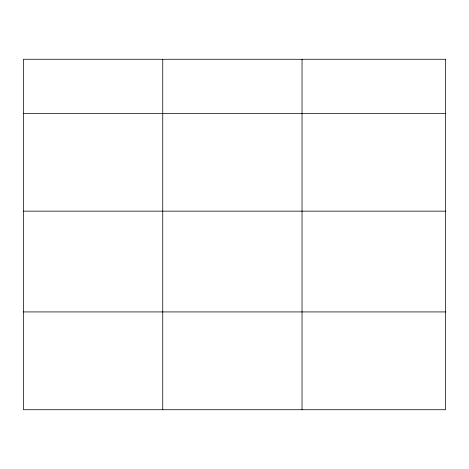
<?xml version="1.0" encoding="UTF-8"?>
<svg xmlns="http://www.w3.org/2000/svg" width="469" height="469" viewBox="0 0 469 469"><rect width="100%" height="100%" fill="white"/><g stroke="black" fill="none" stroke-linecap="round" stroke-linejoin="round"><path stroke-width="0.7" d="M23.45 113.351L445.55 113.351M23.45 211.156L445.55 211.156M23.45 311.926L445.55 311.926M302.036 59.27L302.036 409.73M162.743 59.27L162.743 409.73M445.55 59.27L23.45 59.27L23.45 409.73L445.55 409.73L445.55 59.27"/></g></svg>
